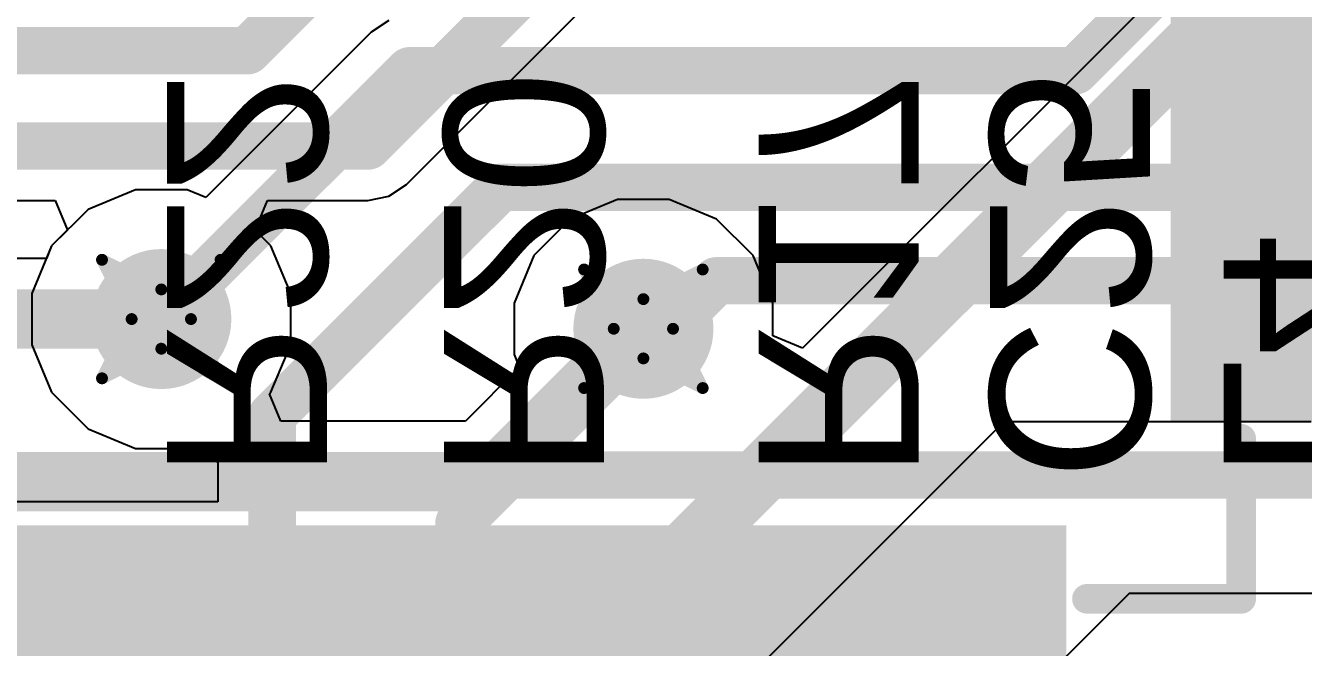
# Model space of a CAD drawing. Header units: inches. Extents: x -6 to 328, y -12 to 81.
# Drawn here: x 17.14 to 22.62, y 8.81 to 11.48 of the extents above; entities that cross this region are included whole.
import ezdxf

# ---------------------------------------------------------------- set-up
doc = ezdxf.new("R2010")
doc.units = ezdxf.units.IN
for name, color, linetype in [('Bottom Layer', 5, 'Continuous'), ('Bottom Overlay', 54, 'Continuous'), ('Drill Drawing', 1, 'Continuous'), ('Top Layer', 1, 'Continuous'), ('Top Overlay', 2, 'Continuous'), ('Top Paste', 8, 'Continuous'), ('Top Solder', 216, 'Continuous'), ('Via Holes', 16, 'Continuous')]:
    doc.layers.add(name, color=color, linetype=linetype)
doc.styles.add('Arial', font='', dxfattribs={"height": 0.2})
doc.styles.get('Arial').set_extended_font_data('Arial')

# ---------------------------------------------------------------- blocks, each defined once
blk = doc.blocks.new('LAN9255_ZMX019_9')
at = {"layer": 'Top Layer'}
for points in [[(5.1, 8.45), (5.1, 6.95), (4.9, 6.95), (4.9, 8.45)], [(5.5, 8.45), (5.5, 6.95), (5.3, 6.95), (5.3, 8.45)], [(5.9, 8.45), (5.9, 6.95), (5.7, 6.95), (5.7, 8.45)], [(6.3, 8.45), (6.3, 6.95), (6.1, 6.95), (6.1, 8.45)], [(6.95, 6.3), (8.45, 6.3), (8.45, 6.1), (6.95, 6.1)], [(6.95, 5.9), (8.45, 5.9), (8.45, 5.7), (6.95, 5.7)], [(6.95, 5.5), (8.45, 5.5), (8.45, 5.3), (6.95, 5.3)], [(6.95, 5.1), (8.45, 5.1), (8.45, 4.9), (6.95, 4.9)], [(6.95, 4.7), (8.45, 4.7), (8.45, 4.5), (6.95, 4.5)], [(6.95, 4.3), (8.45, 4.3), (8.45, 4.1), (6.95, 4.1)], [(6.95, 3.9), (8.45, 3.9), (8.45, 3.7), (6.95, 3.7)], [(6.95, 3.5), (8.45, 3.5), (8.45, 3.3), (6.95, 3.3)], [(6.95, 3.1), (8.45, 3.1), (8.45, 2.9), (6.95, 2.9)], [(6.95, 2.7), (8.45, 2.7), (8.45, 2.5), (6.95, 2.5)], [(6.95, 2.3), (8.45, 2.3), (8.45, 2.1), (6.95, 2.1)]]:
    blk.add_hatch(color=1, dxfattribs=at).paths.add_polyline_path(points)
at = {"layer": 'Top Paste'}
for points in [[(5.1, 8.45), (5.1, 6.95), (4.9, 6.95), (4.9, 8.45)], [(5.5, 8.45), (5.5, 6.95), (5.3, 6.95), (5.3, 8.45)], [(5.9, 8.45), (5.9, 6.95), (5.7, 6.95), (5.7, 8.45)], [(6.3, 8.45), (6.3, 6.95), (6.1, 6.95), (6.1, 8.45)], [(6.95, 6.3), (8.45, 6.3), (8.45, 6.1), (6.95, 6.1)], [(6.95, 5.9), (8.45, 5.9), (8.45, 5.7), (6.95, 5.7)], [(6.95, 5.5), (8.45, 5.5), (8.45, 5.3), (6.95, 5.3)], [(6.95, 5.1), (8.45, 5.1), (8.45, 4.9), (6.95, 4.9)], [(6.95, 4.7), (8.45, 4.7), (8.45, 4.5), (6.95, 4.5)], [(6.95, 4.3), (8.45, 4.3), (8.45, 4.1), (6.95, 4.1)], [(6.95, 3.9), (8.45, 3.9), (8.45, 3.7), (6.95, 3.7)], [(6.95, 3.5), (8.45, 3.5), (8.45, 3.3), (6.95, 3.3)], [(6.95, 3.1), (8.45, 3.1), (8.45, 2.9), (6.95, 2.9)], [(6.95, 2.7), (8.45, 2.7), (8.45, 2.5), (6.95, 2.5)], [(6.95, 2.3), (8.45, 2.3), (8.45, 2.1), (6.95, 2.1)]]:
    blk.add_hatch(color=8, dxfattribs=at).paths.add_polyline_path(points)
at = {"layer": 'Top Solder'}
for points in [[(4.8016, 8.5516), (4.8016, 6.8484), (4.3984, 6.8484), (4.3984, 8.5516)], [(5.2016, 8.5516), (5.2016, 6.8484), (4.7984, 6.8484), (4.7984, 8.5516)], [(5.6016, 8.5516), (5.6016, 6.8484), (5.1984, 6.8484), (5.1984, 8.5516)], [(6.0016, 8.5516), (6.0016, 6.8484), (5.5984, 6.8484), (5.5984, 8.5516)], [(6.4016, 8.5516), (6.4016, 6.8484), (5.9984, 6.8484), (5.9984, 8.5516)], [(6.8484, 6.4016), (8.5516, 6.4016), (8.5516, 5.9984), (6.8484, 5.9984)], [(6.8484, 6.0016), (8.5516, 6.0016), (8.5516, 5.5984), (6.8484, 5.5984)], [(6.8484, 5.6016), (8.5516, 5.6016), (8.5516, 5.1984), (6.8484, 5.1984)], [(6.8484, 5.2016), (8.5516, 5.2016), (8.5516, 4.7984), (6.8484, 4.7984)], [(6.8484, 4.8016), (8.5516, 4.8016), (8.5516, 4.3984), (6.8484, 4.3984)], [(6.8484, 4.4016), (8.5516, 4.4016), (8.5516, 3.9984), (6.8484, 3.9984)], [(6.8484, 4.0016), (8.5516, 4.0016), (8.5516, 3.5984), (6.8484, 3.5984)], [(6.8484, 3.6016), (8.5516, 3.6016), (8.5516, 3.1984), (6.8484, 3.1984)], [(6.8484, 3.2016), (8.5516, 3.2016), (8.5516, 2.7984), (6.8484, 2.7984)], [(6.8484, 2.8016), (8.5516, 2.8016), (8.5516, 2.3984), (6.8484, 2.3984)], [(6.8484, 2.4016), (8.5516, 2.4016), (8.5516, 1.9984), (6.8484, 1.9984)], [(6.8484, 2.0016), (8.5516, 2.0016), (8.5516, 1.5984), (6.8484, 1.5984)]]:
    blk.add_hatch(color=216, dxfattribs=at).paths.add_polyline_path(points)
at = {"layer": 'Top Overlay'}
for points in [[(7.1628, 7.1501, 0.127, 0.127, 0), (6.477, 7.1501, 0.127, 0.127, 0)], [(7.1628, 6.4897, 0.127, 0.127, 0), (7.1628, 7.1501, 0.127, 0.127, 0)]]:
    blk.add_lwpolyline(points, format="xyseb", dxfattribs=at)
for points in [[(6.4452, 7.1501, 0.0635, 0.0635, 1), (6.5087, 7.1501, 0.0635, 0.0635, 1)], [(7.131, 7.1501, 0.0635, 0.0635, 1), (7.1945, 7.1501, 0.0635, 0.0635, 1)], [(7.131, 7.1501, 0.0635, 0.0635, 1), (7.1945, 7.1501, 0.0635, 0.0635, 1)], [(7.131, 6.4897, 0.0635, 0.0635, 1), (7.1945, 6.4897, 0.0635, 0.0635, 1)]]:
    blk.add_lwpolyline(points, format="xyseb", close=True, dxfattribs=at)

msp = doc.modelspace()

# ---------------------------------------------------------------- hatches: boundary and pattern name
at = {"layer": 'Bottom Layer'}
h = msp.add_hatch(color=5, dxfattribs=at)
edge = h.paths.add_edge_path()
edge.add_arc((17.7237, 10.218), 0.3, 0, 360)
h = msp.add_hatch(color=5, dxfattribs=at)
edge = h.paths.add_edge_path()
edge.add_arc((19.7883, 10.1764), 0.3, 0, 360)
at = {"layer": 'Top Layer'}
h = msp.add_hatch(color=1, dxfattribs=at)
edge = h.paths.add_edge_path()
edge.add_arc((17.7237, 10.218), 0.3, 0, 360)
h = msp.add_hatch(color=1, dxfattribs=at)
edge = h.paths.add_edge_path()
edge.add_arc((19.7883, 10.1764), 0.3, 0, 360)
at = {"layer": 'Via Holes'}
h = msp.add_hatch(color=7, dxfattribs=at)
edge = h.paths.add_edge_path()
edge.add_arc((17.7237, 10.218), 0.15, 0, 360)
h = msp.add_hatch(color=7, dxfattribs=at)
edge = h.paths.add_edge_path()
edge.add_arc((19.7883, 10.1764), 0.15, 0, 360)

# ---------------------------------------------------------------- linework, layer by layer
at = {"layer": 'Bottom Layer'}
for p, q in [((22.1438, 11.7679), (20.4693, 10.0934)), ((18.7736, 10.7948), (19.6954, 11.7166)), ((18.698, 10.7442), (18.7736, 10.7948)), ((18.6088, 10.7265), (18.698, 10.7442)), ((19.6781, 10.7304), (19.4745, 10.646)), ((19.8985, 10.7304), (19.6781, 10.7304)), ((20.1021, 10.646), (19.8985, 10.7304)), ((8.5179, 10.7265), (17.2692, 10.7265)), ((17.2692, 10.7265), (17.3218, 10.5995)), ((18.1257, 10.5995), (18.1783, 10.7265)), ((18.1783, 10.7265), (18.6088, 10.7265)), ((19.4745, 10.646), (19.3186, 10.4902)), ((20.258, 10.4902), (20.1021, 10.646)), ((17.3218, 10.5995), (17.2541, 10.5318)), ((18.1934, 10.5318), (18.1257, 10.5995)), ((17.2541, 10.5318), (17.2314, 10.477)), ((18.2777, 10.3282), (18.1934, 10.5318)), ((17.2314, 10.477), (6.5823, 10.477)), ((19.3186, 10.4902), (19.2343, 10.2866)), ((20.3423, 10.2866), (20.258, 10.4902)), ((18.2777, 10.1078), (18.2777, 10.3282)), ((19.2343, 10.2866), (19.2343, 10.0662)), ((20.3423, 10.146), (20.3423, 10.2866)), ((20.4693, 10.0934), (20.3423, 10.146)), ((18.1934, 9.9042), (18.2777, 10.1078)), ((19.2343, 10.0662), (19.257, 10.0113)), ((19.257, 10.0113), (19.0258, 9.7801)), ((18.1867, 9.8974), (18.1934, 9.9042)), ((18.2353, 9.7801), (18.1867, 9.8974)), ((19.0258, 9.7801), (18.2353, 9.7801)), ((20.1901, 8.636), (21.3331, 9.779)), ((21.3331, 9.779), (22.6482, 9.779)), ((21.8694, 9.0424), (21.528, 8.701)), ((24.629, 9.0424), (21.8694, 9.0424))]:
    msp.add_line(p, q, dxfattribs=at)
for points in [[(18.6088, 10.9596, 0.2032, 0.2032, 0), (19.5306, 11.8814, 0.2032, 0.2032, 0)], [(19.7071, 8.965, 0.254, 0.254, 0), (22.4028, 11.6607, 0.254, 0.254, 0)], [(18.0929, 11.3678, 0.2032, 0.2032, 0), (18.345, 11.6198, 0.2032, 0.2032, 0)], [(8.9292, 11.3678, 0.2032, 0.2032, 0), (18.0929, 11.3678, 0.2032, 0.2032, 0)], [(8.5179, 10.9596, 0.2032, 0.2032, 0), (18.6088, 10.9596, 0.2032, 0.2032, 0)], [(6.475, 10.218, 0.254, 0.254, 0), (17.7237, 10.218, 0.254, 0.254, 0)], [(19.133, 9.5211, 0.254, 0.254, 0), (19.7883, 10.1764, 0.254, 0.254, 0)], [(6.3475, 9.5211, 0.254, 0.254, 0), (19.133, 9.5211, 0.254, 0.254, 0)], [(6.1536, 8.965, 0.254, 0.254, 0), (19.7071, 8.965, 0.254, 0.254, 0)]]:
    msp.add_lwpolyline(points, format="xyseb", dxfattribs=at)
for points in [[(18.0421, 11.3678, 0.1016, 0.1016, 1), (18.1437, 11.3678, 0.1016, 0.1016, 1)], [(18.0421, 11.3678, 0.1016, 0.1016, 1), (18.1437, 11.3678, 0.1016, 0.1016, 1)], [(18.558, 10.9596, 0.1016, 0.1016, 1), (18.6596, 10.9596, 0.1016, 0.1016, 1)], [(18.558, 10.9596, 0.1016, 0.1016, 1), (18.6596, 10.9596, 0.1016, 0.1016, 1)], [(17.6602, 10.218, 0.127, 0.127, 1), (17.7872, 10.218, 0.127, 0.127, 1)], [(19.7248, 10.1764, 0.127, 0.127, 1), (19.8518, 10.1764, 0.127, 0.127, 1)], [(19.0695, 9.5211, 0.127, 0.127, 1), (19.1965, 9.5211, 0.127, 0.127, 1)], [(19.0695, 9.5211, 0.127, 0.127, 1), (19.1965, 9.5211, 0.127, 0.127, 1)], [(19.6436, 8.965, 0.127, 0.127, 1), (19.7706, 8.965, 0.127, 0.127, 1)], [(19.6436, 8.965, 0.127, 0.127, 1), (19.7706, 8.965, 0.127, 0.127, 1)]]:
    msp.add_lwpolyline(points, format="xyseb", close=True, dxfattribs=at)
at = {"layer": 'Drill Drawing'}
for points in [[(17.4697, 10.472, 0.0508, 0.0508, 0), (17.7237, 10.345, 0.0508, 0.0508, 0)], [(17.4697, 10.472, 0.0508, 0.0508, 0), (17.5967, 10.218, 0.0508, 0.0508, 0)], [(17.7237, 10.345, 0.0508, 0.0508, 0), (17.9777, 10.472, 0.0508, 0.0508, 0)], [(17.8507, 10.218, 0.0508, 0.0508, 0), (17.9777, 10.472, 0.0508, 0.0508, 0)], [(19.5343, 10.4304, 0.0508, 0.0508, 0), (19.7883, 10.3034, 0.0508, 0.0508, 0)], [(19.5343, 10.4304, 0.0508, 0.0508, 0), (19.6613, 10.1764, 0.0508, 0.0508, 0)], [(19.7883, 10.3034, 0.0508, 0.0508, 0), (20.0423, 10.4304, 0.0508, 0.0508, 0)], [(19.9153, 10.1764, 0.0508, 0.0508, 0), (20.0423, 10.4304, 0.0508, 0.0508, 0)], [(17.4697, 9.964, 0.0508, 0.0508, 0), (17.5967, 10.218, 0.0508, 0.0508, 0)], [(17.8507, 10.218, 0.0508, 0.0508, 0), (17.9777, 9.964, 0.0508, 0.0508, 0)], [(19.5343, 9.9224, 0.0508, 0.0508, 0), (19.6613, 10.1764, 0.0508, 0.0508, 0)], [(19.9153, 10.1764, 0.0508, 0.0508, 0), (20.0423, 9.9224, 0.0508, 0.0508, 0)], [(17.4697, 9.964, 0.0508, 0.0508, 0), (17.7237, 10.091, 0.0508, 0.0508, 0)], [(17.7237, 10.091, 0.0508, 0.0508, 0), (17.9777, 9.964, 0.0508, 0.0508, 0)], [(19.5343, 9.9224, 0.0508, 0.0508, 0), (19.7883, 10.0494, 0.0508, 0.0508, 0)], [(19.7883, 10.0494, 0.0508, 0.0508, 0), (20.0423, 9.9224, 0.0508, 0.0508, 0)]]:
    msp.add_lwpolyline(points, format="xyseb", dxfattribs=at)
for points in [[(17.457, 10.472, 0.0254, 0.0254, 1), (17.4824, 10.472, 0.0254, 0.0254, 1)], [(17.457, 10.472, 0.0254, 0.0254, 1), (17.4824, 10.472, 0.0254, 0.0254, 1)], [(17.965, 10.472, 0.0254, 0.0254, 1), (17.9904, 10.472, 0.0254, 0.0254, 1)], [(17.965, 10.472, 0.0254, 0.0254, 1), (17.9904, 10.472, 0.0254, 0.0254, 1)], [(19.5216, 10.4304, 0.0254, 0.0254, 1), (19.547, 10.4304, 0.0254, 0.0254, 1)], [(19.5216, 10.4304, 0.0254, 0.0254, 1), (19.547, 10.4304, 0.0254, 0.0254, 1)], [(20.0296, 10.4304, 0.0254, 0.0254, 1), (20.055, 10.4304, 0.0254, 0.0254, 1)], [(20.0296, 10.4304, 0.0254, 0.0254, 1), (20.055, 10.4304, 0.0254, 0.0254, 1)], [(17.711, 10.345, 0.0254, 0.0254, 1), (17.7364, 10.345, 0.0254, 0.0254, 1)], [(17.711, 10.345, 0.0254, 0.0254, 1), (17.7364, 10.345, 0.0254, 0.0254, 1)], [(19.7756, 10.3034, 0.0254, 0.0254, 1), (19.801, 10.3034, 0.0254, 0.0254, 1)], [(19.7756, 10.3034, 0.0254, 0.0254, 1), (19.801, 10.3034, 0.0254, 0.0254, 1)], [(17.584, 10.218, 0.0254, 0.0254, 1), (17.6094, 10.218, 0.0254, 0.0254, 1)], [(17.584, 10.218, 0.0254, 0.0254, 1), (17.6094, 10.218, 0.0254, 0.0254, 1)], [(17.838, 10.218, 0.0254, 0.0254, 1), (17.8634, 10.218, 0.0254, 0.0254, 1)], [(17.838, 10.218, 0.0254, 0.0254, 1), (17.8634, 10.218, 0.0254, 0.0254, 1)], [(19.6486, 10.1764, 0.0254, 0.0254, 1), (19.674, 10.1764, 0.0254, 0.0254, 1)], [(19.6486, 10.1764, 0.0254, 0.0254, 1), (19.674, 10.1764, 0.0254, 0.0254, 1)], [(19.9026, 10.1764, 0.0254, 0.0254, 1), (19.928, 10.1764, 0.0254, 0.0254, 1)], [(19.9026, 10.1764, 0.0254, 0.0254, 1), (19.928, 10.1764, 0.0254, 0.0254, 1)], [(17.711, 10.091, 0.0254, 0.0254, 1), (17.7364, 10.091, 0.0254, 0.0254, 1)], [(17.711, 10.091, 0.0254, 0.0254, 1), (17.7364, 10.091, 0.0254, 0.0254, 1)], [(19.7756, 10.0494, 0.0254, 0.0254, 1), (19.801, 10.0494, 0.0254, 0.0254, 1)], [(19.7756, 10.0494, 0.0254, 0.0254, 1), (19.801, 10.0494, 0.0254, 0.0254, 1)], [(17.457, 9.964, 0.0254, 0.0254, 1), (17.4824, 9.964, 0.0254, 0.0254, 1)], [(17.457, 9.964, 0.0254, 0.0254, 1), (17.4824, 9.964, 0.0254, 0.0254, 1)], [(17.965, 9.964, 0.0254, 0.0254, 1), (17.9904, 9.964, 0.0254, 0.0254, 1)], [(17.965, 9.964, 0.0254, 0.0254, 1), (17.9904, 9.964, 0.0254, 0.0254, 1)], [(19.5216, 9.9224, 0.0254, 0.0254, 1), (19.547, 9.9224, 0.0254, 0.0254, 1)], [(19.5216, 9.9224, 0.0254, 0.0254, 1), (19.547, 9.9224, 0.0254, 0.0254, 1)], [(20.0296, 9.9224, 0.0254, 0.0254, 1), (20.055, 9.9224, 0.0254, 0.0254, 1)], [(20.0296, 9.9224, 0.0254, 0.0254, 1), (20.055, 9.9224, 0.0254, 0.0254, 1)]]:
    msp.add_lwpolyline(points, format="xyseb", close=True, dxfattribs=at)
at = {"layer": 'Top Layer'}
for p, q in [((18.6986, 11.4973), (18.6229, 11.4468)), ((18.6229, 11.4468), (17.9147, 10.7385)), ((17.6135, 10.772), (17.4099, 10.6876)), ((17.8339, 10.772), (17.6135, 10.772)), ((17.9147, 10.7385), (17.8339, 10.772)), ((17.4099, 10.6876), (17.2541, 10.5318)), ((17.2541, 10.5318), (17.1697, 10.3282)), ((17.1697, 10.3282), (17.1697, 10.1078)), ((17.1697, 10.1078), (17.2541, 9.9042)), ((17.2541, 9.9042), (17.4099, 9.7483)), ((17.4099, 9.7483), (17.6135, 9.664)), ((17.6135, 9.664), (17.8339, 9.664)), ((17.8339, 9.664), (17.8597, 9.6747)), ((17.8597, 9.6747), (17.9653, 9.6041)), ((17.9653, 9.6041), (17.9653, 9.4352)), ((17.9653, 9.4352), (11.6315, 9.4352))]:
    msp.add_line(p, q, dxfattribs=at)
for points in [[(21.6378, 11.282, 0.2032, 0.2032, 0), (21.9394, 11.5836, 0.2032, 0.2032, 0)], [(17.7237, 10.218, 0.2032, 0.2032, 0), (18.7878, 11.282, 0.2032, 0.2032, 0)], [(18.7878, 11.282, 0.2032, 0.2032, 0), (21.6378, 11.282, 0.2032, 0.2032, 0)], [(18.1984, 9.8046, 0.2032, 0.2032, 0), (19.1758, 10.782, 0.2032, 0.2032, 0)], [(19.1758, 10.782, 0.2032, 0.2032, 0), (22.8984, 10.782, 0.2032, 0.2032, 0)], [(19.8957, 10.1764, 0.2032, 0.2032, 0), (20.1013, 10.382, 0.2032, 0.2032, 0)], [(20.1013, 10.382, 0.2032, 0.2032, 0), (22.8984, 10.382, 0.2032, 0.2032, 0)], [(19.7883, 10.1764, 0.2032, 0.2032, 0), (19.8957, 10.1764, 0.2032, 0.2032, 0)], [(18.1984, 8.482, 0.2032, 0.2032, 0), (18.1984, 9.8046, 0.2032, 0.2032, 0)], [(18.9984, 9.3432, 0.2032, 0.2032, 0), (19.2053, 9.5501, 0.2032, 0.2032, 0)], [(19.2053, 9.5501, 0.2032, 0.2032, 0), (23.3228, 9.5501, 0.2032, 0.2032, 0)], [(18.9984, 8.482, 0.2032, 0.2032, 0), (18.9984, 9.3432, 0.2032, 0.2032, 0)]]:
    msp.add_lwpolyline(points, format="xyseb", dxfattribs=at)
for points in [[(18.737, 11.282, 0.1016, 0.1016, 1), (18.8386, 11.282, 0.1016, 0.1016, 1)], [(18.737, 11.282, 0.1016, 0.1016, 1), (18.8386, 11.282, 0.1016, 0.1016, 1)], [(21.587, 11.282, 0.1016, 0.1016, 1), (21.6886, 11.282, 0.1016, 0.1016, 1)], [(21.587, 11.282, 0.1016, 0.1016, 1), (21.6886, 11.282, 0.1016, 0.1016, 1)], [(19.125, 10.782, 0.1016, 0.1016, 1), (19.2266, 10.782, 0.1016, 0.1016, 1)], [(19.125, 10.782, 0.1016, 0.1016, 1), (19.2266, 10.782, 0.1016, 0.1016, 1)], [(20.0505, 10.382, 0.1016, 0.1016, 1), (20.1521, 10.382, 0.1016, 0.1016, 1)], [(20.0505, 10.382, 0.1016, 0.1016, 1), (20.1521, 10.382, 0.1016, 0.1016, 1)], [(17.6729, 10.218, 0.1016, 0.1016, 1), (17.7745, 10.218, 0.1016, 0.1016, 1)], [(19.7375, 10.1764, 0.1016, 0.1016, 1), (19.8391, 10.1764, 0.1016, 0.1016, 1)], [(19.8449, 10.1764, 0.1016, 0.1016, 1), (19.9465, 10.1764, 0.1016, 0.1016, 1)], [(19.8449, 10.1764, 0.1016, 0.1016, 1), (19.9465, 10.1764, 0.1016, 0.1016, 1)], [(18.1476, 9.8046, 0.1016, 0.1016, 1), (18.2492, 9.8046, 0.1016, 0.1016, 1)], [(18.1476, 9.8046, 0.1016, 0.1016, 1), (18.2492, 9.8046, 0.1016, 0.1016, 1)], [(19.1545, 9.5501, 0.1016, 0.1016, 1), (19.2561, 9.5501, 0.1016, 0.1016, 1)], [(19.1545, 9.5501, 0.1016, 0.1016, 1), (19.2561, 9.5501, 0.1016, 0.1016, 1)], [(18.9476, 9.3432, 0.1016, 0.1016, 1), (19.0492, 9.3432, 0.1016, 0.1016, 1)], [(18.9476, 9.3432, 0.1016, 0.1016, 1), (19.0492, 9.3432, 0.1016, 0.1016, 1)]]:
    msp.add_lwpolyline(points, format="xyseb", close=True, dxfattribs=at)

# ---------------------------------------------------------------- block references
at = {"rotation": 270}
msp.add_blockref('LAN9255_ZMX019_9', (15.1984, 16.182), dxfattribs=at)

# ---------------------------------------------------------------- texts
at = {"layer": 'Bottom Overlay', "style": 'Arial', "text_generation_flag": 2}
for s, p in [('R22', (17.7482, 9.5253)), ('R20', (18.9338, 9.5253)), ('R17', (20.282, 9.5253)), ('C25', (21.2726, 9.5253)), ('L4', (22.2737, 9.5253))]:
    msp.add_text(s, height=0.6858, rotation=270, dxfattribs=at).set_placement(p)

doc.saveas('drawing.dxf')
